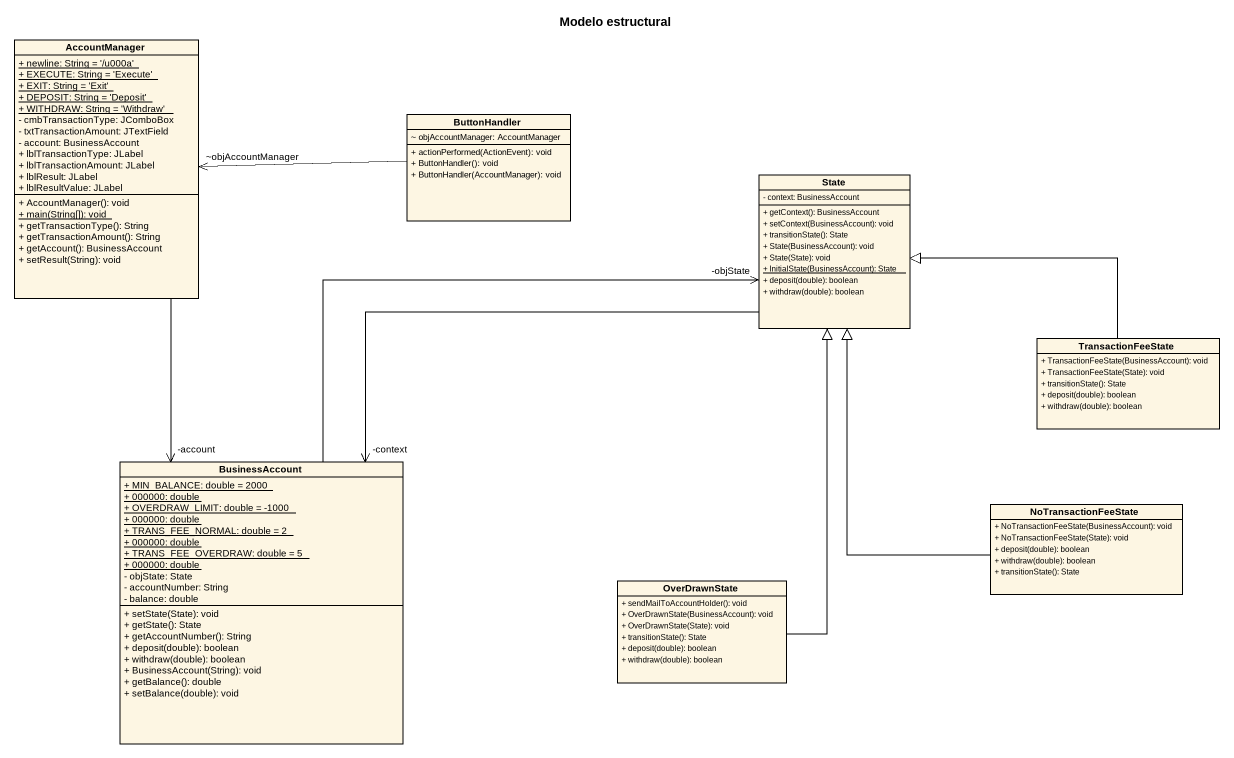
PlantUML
@startuml
title Modelo estructural
hide circle
hide empty members
skinparam classAttributeIconSize 0
class AccountManager {
  {static} + newline: String = '/u000a'
  {static} + EXECUTE: String = 'Execute'
  {static} + EXIT: String = 'Exit'
  {static} + DEPOSIT: String = 'Deposit'
  {static} + WITHDRAW: String = 'Withdraw'
  - cmbTransactionType: JComboBox
  - txtTransactionAmount: JTextField
  - account: BusinessAccount
  + lblTransactionType: JLabel
  + lblTransactionAmount: JLabel
  + lblResult: JLabel
  + lblResultValue: JLabel
  + AccountManager(): void
  {static} + main(String[]): void
  + getTransactionType(): String
  + getTransactionAmount(): String
  + getAccount(): BusinessAccount
  + setResult(String): void
}
class ButtonHandler {
  ~ objAccountManager: AccountManager
  + actionPerformed(ActionEvent): void
  + ButtonHandler(): void
  + ButtonHandler(AccountManager): void
}
class "State" as State_ {
  - context: BusinessAccount
  + getContext(): BusinessAccount
  + setContext(BusinessAccount): void
  + transitionState(): State
  + State(BusinessAccount): void
  + State(State): void
  {static} + InitialState(BusinessAccount): State
  + deposit(double): boolean
  + withdraw(double): boolean
}
class TransactionFeeState {
  + TransactionFeeState(BusinessAccount): void
  + TransactionFeeState(State): void
  + transitionState(): State
  + deposit(double): boolean
  + withdraw(double): boolean
}
class BusinessAccount {
  {static} + MIN_BALANCE: double = 2000
  {static} + 000000: double
  {static} + OVERDRAW_LIMIT: double = -1000
  {static} + 000000: double
  {static} + TRANS_FEE_NORMAL: double = 2
  {static} + 000000: double
  {static} + TRANS_FEE_OVERDRAW: double = 5
  {static} + 000000: double
  - objState: State
  - accountNumber: String
  - balance: double
  + setState(State): void
  + getState(): State
  + getAccountNumber(): String
  + deposit(double): boolean
  + withdraw(double): boolean
  + BusinessAccount(String): void
  + getBalance(): double
  + setBalance(double): void
}
class NoTransactionFeeState {
  + NoTransactionFeeState(BusinessAccount): void
  + NoTransactionFeeState(State): void
  + deposit(double): boolean
  + withdraw(double): boolean
  + transitionState(): State
}
class OverDrawnState {
  + sendMailToAccountHolder(): void
  + OverDrawnState(BusinessAccount): void
  + OverDrawnState(State): void
  + transitionState(): State
  + deposit(double): boolean
  + withdraw(double): boolean
}
AccountManager --> "-account" BusinessAccount
ButtonHandler -left-> "~objAccountManager" AccountManager
State_ --> "-context" BusinessAccount
TransactionFeeState -left-|> State_
BusinessAccount -up-> "-objState" State_
NoTransactionFeeState -up-|> State_
OverDrawnState -up-|> State_
@enduml
